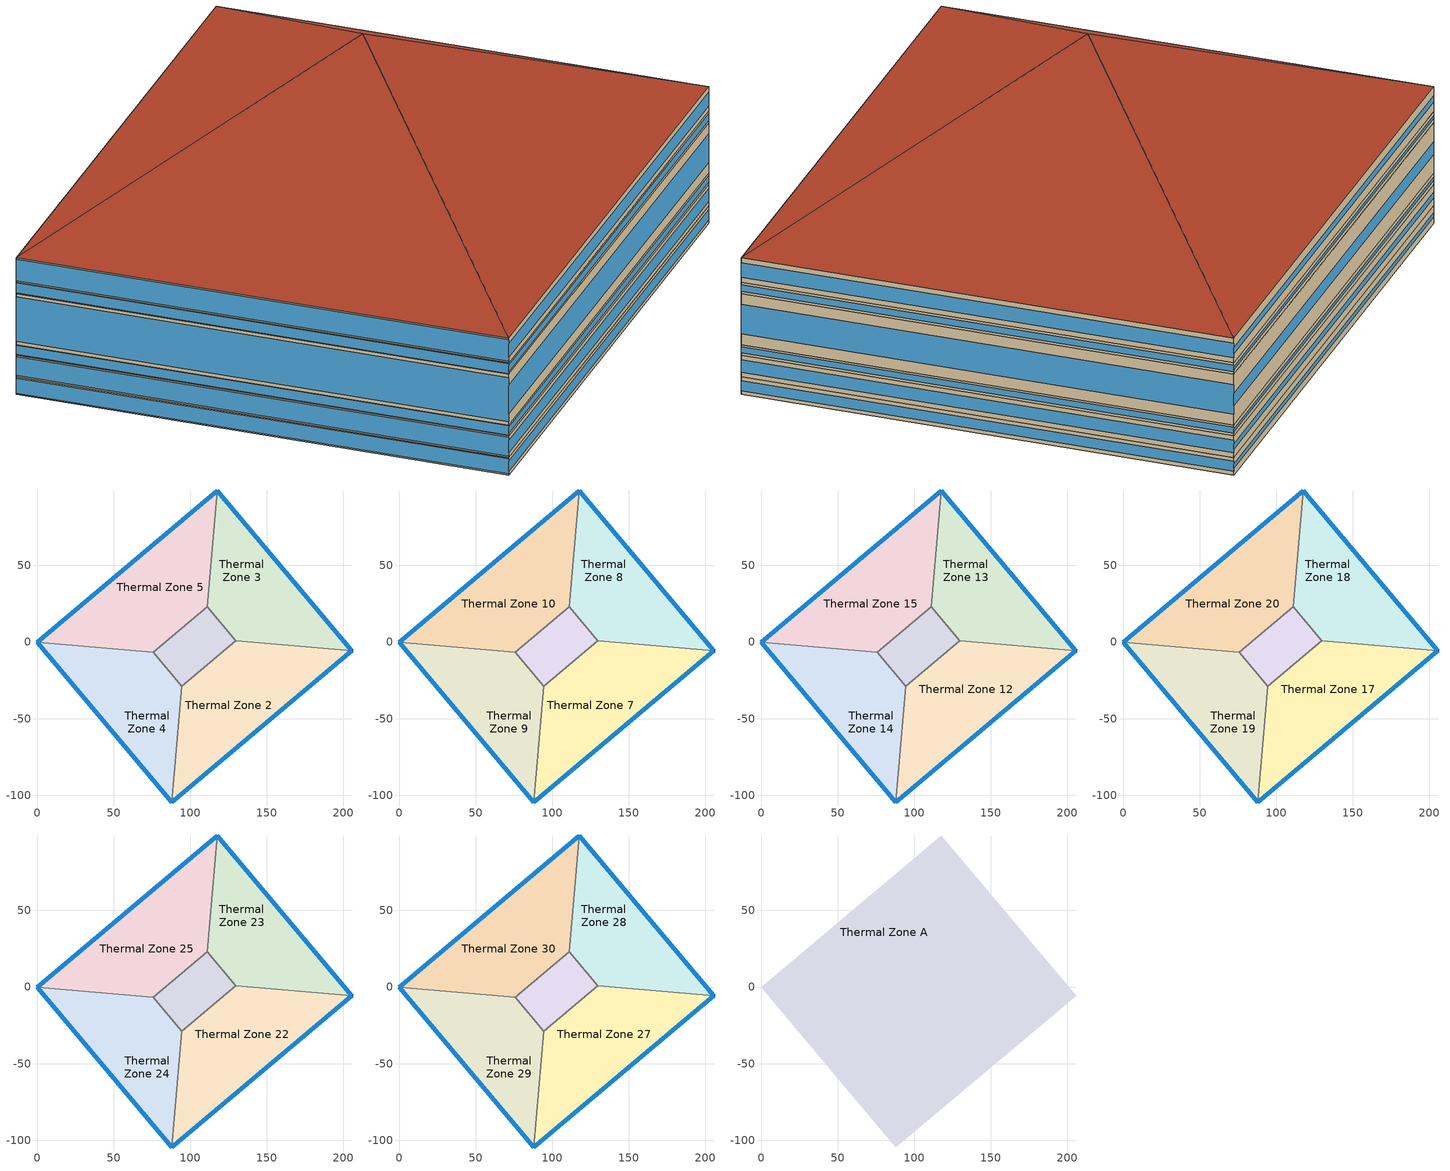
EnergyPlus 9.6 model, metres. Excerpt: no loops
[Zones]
Thermal Zone 1
 floor ground (ExtSlabCarpet): 75.88,-6.64 111.12,22.93 129.68,0.81 94.44,-28.76 z0
 wall to Thermal Zone 5 (Interior Wall): 111.12,22.93 75.88,-6.64 z0:5.11
 wall to Thermal Zone 3 (Interior Wall): 129.68,0.81 111.12,22.93 z0:5.11
 wall to Thermal Zone 2 (Interior Wall): 94.44,-28.76 129.68,0.81 z0:5.11
 wall to Thermal Zone 4 (Interior Wall): 75.88,-6.64 94.44,-28.76 z0:5.11
Thermal Zone 2
 floor ground (ExtSlabCarpet): 94.44,-28.76 129.68,0.81 205.56,-5.83 87.8,-104.64 z0
 wall outside (Ext Wall): 87.8,-104.64 205.56,-5.83 z0:5.11
 wall to Thermal Zone 4 (Interior Wall): 94.44,-28.76 87.8,-104.64 z0:5.11
 wall to Thermal Zone 3 (Interior Wall): 205.56,-5.83 129.68,0.81 z0:5.11
 window (Ext Window): 87.81,-104.64 205.55,-5.84 z1.12:3.99
Thermal Zone 3
 floor ground (ExtSlabCarpet): 111.12,22.93 117.76,98.81 205.56,-5.83 129.68,0.81 z0
 wall outside (Ext Wall): 205.56,-5.83 117.76,98.81 z0:5.11
 wall to Thermal Zone 5 (Interior Wall): 117.76,98.81 111.12,22.93 z0:5.11
 window (Ext Window): 205.55,-5.82 117.76,98.8 z1.07:4.04
Thermal Zone 4
 floor ground (ExtSlabCarpet): 94.44,-28.76 87.8,-104.64 0,0 75.88,-6.64 z0
 wall outside (Ext Wall): 0,0 87.8,-104.64 z0:5.11
 wall to Thermal Zone 5 (Interior Wall): 75.88,-6.64 0,0 z0:5.11
 window (Ext Window): 0.01,-0.01 87.8,-104.63 z0.33:4.78
Thermal Zone 5
 floor ground (ExtSlabCarpet): 117.76,98.81 111.12,22.93 75.88,-6.64 0,0 z0
 wall outside (Ext Wall): 117.76,98.81 0,0 z0:5.11
 window (Ext Window): 117.75,98.8 0.01,0.01 z1.94:3.17
Thermal Zone 6
 floor to Thermal Zone 1 (Interior Floor): 75.88,-6.64 111.12,22.93 129.68,0.81 94.44,-28.76 z5.11
 wall to Thermal Zone 10 (Interior Wall): 111.12,22.93 75.88,-6.64 z5.11:11.5
 wall to Thermal Zone 8 (Interior Wall): 129.68,0.81 111.12,22.93 z5.11:11.5
 wall to Thermal Zone 7 (Interior Wall): 94.44,-28.76 129.68,0.81 z5.11:11.5
 wall to Thermal Zone 9 (Interior Wall): 75.88,-6.64 94.44,-28.76 z5.11:11.5
Thermal Zone 7
 floor to Thermal Zone 2 (Interior Floor): 94.44,-28.76 129.68,0.81 205.56,-5.83 87.8,-104.64 z5.11
 wall outside (Ext Wall): 87.8,-104.64 205.56,-5.83 z5.11:11.5
 wall to Thermal Zone 9 (Interior Wall): 94.44,-28.76 87.8,-104.64 z5.11:11.5
 wall to Thermal Zone 8 (Interior Wall): 205.56,-5.83 129.68,0.81 z5.11:11.5
 window (Ext Window): 87.81,-104.64 205.55,-5.84 z6.52:10.09
Thermal Zone 8
 floor to Thermal Zone 3 (Interior Floor): 111.12,22.93 117.76,98.81 205.56,-5.83 129.68,0.81 z5.11
 wall outside (Ext Wall): 205.56,-5.83 117.76,98.81 z5.11:11.5
 wall to Thermal Zone 10 (Interior Wall): 117.76,98.81 111.12,22.93 z5.11:11.5
 window (Ext Window): 205.55,-5.82 117.76,98.8 z6.45:10.16
Thermal Zone 9
 floor to Thermal Zone 4 (Interior Floor): 94.44,-28.76 87.8,-104.64 0,0 75.88,-6.64 z5.11
 wall outside (Ext Wall): 0,0 87.8,-104.64 z5.11:11.5
 wall to Thermal Zone 10 (Interior Wall): 75.88,-6.64 0,0 z5.11:11.5
 window (Ext Window): 0.01,-0.01 87.8,-104.63 z5.53:11.08
Thermal Zone 10
 floor to Thermal Zone 5 (Interior Floor): 117.76,98.81 111.12,22.93 75.88,-6.64 0,0 z5.11
 wall outside (Ext Wall): 117.76,98.81 0,0 z5.11:11.5
 window (Ext Window): 117.75,98.8 0.01,0.01 z7.54:9.07
Thermal Zone 11
 floor to Thermal Zone 6 (Interior Floor): 75.88,-6.64 111.12,22.93 129.68,0.81 94.44,-28.76 z11.5
 wall to Thermal Zone 15 (Interior Wall): 111.12,22.93 75.88,-6.64 z11.5:14.59
 wall to Thermal Zone 13 (Interior Wall): 129.68,0.81 111.12,22.93 z11.5:14.59
 wall to Thermal Zone 12 (Interior Wall): 94.44,-28.76 129.68,0.81 z11.5:14.59
 wall to Thermal Zone 14 (Interior Wall): 75.88,-6.64 94.44,-28.76 z11.5:14.59
Thermal Zone 12
 floor to Thermal Zone 7 (Interior Floor): 94.44,-28.76 129.68,0.81 205.56,-5.83 87.8,-104.64 z11.5
 wall outside (Ext Wall): 87.8,-104.64 205.56,-5.83 z11.5:14.59
 wall to Thermal Zone 14 (Interior Wall): 94.44,-28.76 87.8,-104.64 z11.5:14.59
 wall to Thermal Zone 13 (Interior Wall): 205.56,-5.83 129.68,0.81 z11.5:14.59
 window (Ext Window): 87.81,-104.64 205.55,-5.84 z12.18:13.91
Thermal Zone 13
 floor to Thermal Zone 8 (Interior Floor): 111.12,22.93 117.76,98.81 205.56,-5.83 129.68,0.81 z11.5
 wall outside (Ext Wall): 205.56,-5.83 117.76,98.81 z11.5:14.59
 wall to Thermal Zone 15 (Interior Wall): 117.76,98.81 111.12,22.93 z11.5:14.59
 window (Ext Window): 205.55,-5.82 117.76,98.8 z12.15:13.94
Thermal Zone 14
 floor to Thermal Zone 9 (Interior Floor): 94.44,-28.76 87.8,-104.64 0,0 75.88,-6.64 z11.5
 wall outside (Ext Wall): 0,0 87.8,-104.64 z11.5:14.59
 wall to Thermal Zone 15 (Interior Wall): 75.88,-6.64 0,0 z11.5:14.59
 window (Ext Window): 0.01,-0.01 87.8,-104.63 z11.7:14.39
Thermal Zone 15
 floor to Thermal Zone 10 (Interior Floor): 117.76,98.81 111.12,22.93 75.88,-6.64 0,0 z11.5
 wall outside (Ext Wall): 117.76,98.81 0,0 z11.5:14.59
 window (Ext Window): 117.75,98.8 0.01,0.01 z12.67:13.42
Thermal Zone 16
 floor to Thermal Zone 11 (Interior Floor): 75.88,-6.64 111.12,22.93 129.68,0.81 94.44,-28.76 z14.59
 wall to Thermal Zone 20 (Interior Wall): 111.12,22.93 75.88,-6.64 z14.59:29.49
 wall to Thermal Zone 18 (Interior Wall): 129.68,0.81 111.12,22.93 z14.59:29.49
 wall to Thermal Zone 17 (Interior Wall): 94.44,-28.76 129.68,0.81 z14.59:29.49
 wall to Thermal Zone 19 (Interior Wall): 75.88,-6.64 94.44,-28.76 z14.59:29.49
Thermal Zone 17
 floor to Thermal Zone 12 (Interior Floor): 94.44,-28.76 129.68,0.81 205.56,-5.83 87.8,-104.64 z14.59
 wall outside (Ext Wall): 87.8,-104.64 205.56,-5.83 z14.59:29.49
 wall to Thermal Zone 19 (Interior Wall): 94.44,-28.76 87.8,-104.64 z14.59:29.49
 wall to Thermal Zone 18 (Interior Wall): 205.56,-5.83 129.68,0.81 z14.59:29.49
 window (Ext Window): 87.81,-104.64 205.55,-5.84 z17.87:26.21
Thermal Zone 18
 floor to Thermal Zone 13 (Interior Floor): 111.12,22.93 117.76,98.81 205.56,-5.83 129.68,0.81 z14.59
 wall outside (Ext Wall): 205.56,-5.83 117.76,98.81 z14.59:29.49
 wall to Thermal Zone 20 (Interior Wall): 117.76,98.81 111.12,22.93 z14.59:29.49
 window (Ext Window): 205.55,-5.82 117.76,98.8 z17.72:26.36
Thermal Zone 19
 floor to Thermal Zone 14 (Interior Floor): 94.44,-28.76 87.8,-104.64 0,0 75.88,-6.64 z14.59
 wall outside (Ext Wall): 0,0 87.8,-104.64 z14.59:29.49
 wall to Thermal Zone 20 (Interior Wall): 75.88,-6.64 0,0 z14.59:29.49
 window (Ext Window): 0.01,-0.01 87.8,-104.63 z15.56:28.52
Thermal Zone 20
 floor to Thermal Zone 15 (Interior Floor): 117.76,98.81 111.12,22.93 75.88,-6.64 0,0 z14.59
 wall outside (Ext Wall): 117.76,98.81 0,0 z14.59:29.49
 window (Ext Window): 117.75,98.8 0.01,0.01 z20.25:23.83
Thermal Zone 21
 floor to Thermal Zone 16 (Interior Floor): 75.88,-6.64 111.12,22.93 129.68,0.81 94.44,-28.76 z29.49
 wall to Thermal Zone 25 (Interior Wall): 111.12,22.93 75.88,-6.64 z29.49:32.83
 wall to Thermal Zone 23 (Interior Wall): 129.68,0.81 111.12,22.93 z29.49:32.83
 wall to Thermal Zone 22 (Interior Wall): 94.44,-28.76 129.68,0.81 z29.49:32.83
 wall to Thermal Zone 24 (Interior Wall): 75.88,-6.64 94.44,-28.76 z29.49:32.83
Thermal Zone 22
 floor to Thermal Zone 17 (Interior Floor): 94.44,-28.76 129.68,0.81 205.56,-5.83 87.8,-104.64 z29.49
 wall outside (Ext Wall): 87.8,-104.64 205.56,-5.83 z29.49:32.83
 wall to Thermal Zone 24 (Interior Wall): 94.44,-28.76 87.8,-104.64 z29.49:32.83
 wall to Thermal Zone 23 (Interior Wall): 205.56,-5.83 129.68,0.81 z29.49:32.83
 window (Ext Window): 87.81,-104.64 205.55,-5.84 z30.22:32.1
Thermal Zone 23
 floor to Thermal Zone 18 (Interior Floor): 111.12,22.93 117.76,98.81 205.56,-5.83 129.68,0.81 z29.49
 wall outside (Ext Wall): 205.56,-5.83 117.76,98.81 z29.49:32.83
 wall to Thermal Zone 25 (Interior Wall): 117.76,98.81 111.12,22.93 z29.49:32.83
 window (Ext Window): 205.55,-5.82 117.76,98.8 z30.19:32.13
Thermal Zone 24
 floor to Thermal Zone 19 (Interior Floor): 94.44,-28.76 87.8,-104.64 0,0 75.88,-6.64 z29.49
 wall outside (Ext Wall): 0,0 87.8,-104.64 z29.49:32.83
 wall to Thermal Zone 25 (Interior Wall): 75.88,-6.64 0,0 z29.49:32.83
 window (Ext Window): 0.01,-0.01 87.8,-104.63 z29.71:32.61
Thermal Zone 25
 floor to Thermal Zone 20 (Interior Floor): 117.76,98.81 111.12,22.93 75.88,-6.64 0,0 z29.49
 wall outside (Ext Wall): 117.76,98.81 0,0 z29.49:32.83
 window (Ext Window): 117.75,98.8 0.01,0.01 z30.76:31.56
Thermal Zone 26
 floor to Thermal Zone 21 (Interior Floor): 75.88,-6.64 111.12,22.93 129.68,0.81 94.44,-28.76 z32.83
 wall to Thermal Zone 30 (Interior Wall): 111.12,22.93 75.88,-6.64 z32.83:40.01
 wall to Thermal Zone 28 (Interior Wall): 129.68,0.81 111.12,22.93 z32.83:40.01
 wall to Thermal Zone 27 (Interior Wall): 94.44,-28.76 129.68,0.81 z32.83:40.01
 wall to Thermal Zone 29 (Interior Wall): 75.88,-6.64 94.44,-28.76 z32.83:40.01
Thermal Zone 27
 floor to Thermal Zone 22 (Interior Floor): 94.44,-28.76 129.68,0.81 205.56,-5.83 87.8,-104.64 z32.83
 wall outside (Ext Wall): 87.8,-104.64 205.56,-5.83 z32.83:40.01
 wall to Thermal Zone 29 (Interior Wall): 94.44,-28.76 87.8,-104.64 z32.83:40.01
 wall to Thermal Zone 28 (Interior Wall): 205.56,-5.83 129.68,0.81 z32.83:40.01
 window (Ext Window): 87.81,-104.64 205.55,-5.84 z34.41:38.43
Thermal Zone 28
 floor to Thermal Zone 23 (Interior Floor): 111.12,22.93 117.76,98.81 205.56,-5.83 129.68,0.81 z32.83
 wall outside (Ext Wall): 205.56,-5.83 117.76,98.81 z32.83:40.01
 wall to Thermal Zone 30 (Interior Wall): 117.76,98.81 111.12,22.93 z32.83:40.01
 window (Ext Window): 205.55,-5.82 117.76,98.8 z34.34:38.5
Thermal Zone 29
 floor to Thermal Zone 24 (Interior Floor): 94.44,-28.76 87.8,-104.64 0,0 75.88,-6.64 z32.83
 wall outside (Ext Wall): 0,0 87.8,-104.64 z32.83:40.01
 wall to Thermal Zone 30 (Interior Wall): 75.88,-6.64 0,0 z32.83:40.01
 window (Ext Window): 0.01,-0.01 87.8,-104.63 z33.3:39.54
Thermal Zone 30
 floor to Thermal Zone 25 (Interior Floor): 117.76,98.81 111.12,22.93 75.88,-6.64 0,0 z32.83
 wall outside (Ext Wall): 117.76,98.81 0,0 z32.83:40.01
 window (Ext Window): 117.75,98.8 0.01,0.01 z35.56:37.28
Thermal Zone A
 floor to Thermal Zone 26 (Interior Floor): 75.88,-6.64 111.12,22.93 129.68,0.81 94.44,-28.76 z40.01
 floor to Thermal Zone 27 (Interior Floor): 94.44,-28.76 129.68,0.81 205.56,-5.83 87.8,-104.64 z40.01
 floor to Thermal Zone 28 (Interior Floor): 111.12,22.93 117.76,98.81 205.56,-5.83 129.68,0.81 z40.01
 floor to Thermal Zone 29 (Interior Floor): 94.44,-28.76 87.8,-104.64 0,0 75.88,-6.64 z40.01
 floor to Thermal Zone 30 (Interior Floor): 117.76,98.81 111.12,22.93 75.88,-6.64 0,0 z40.01
 roof outside (Ext Roof): 205.56,-5.83,40.01 117.76,98.81,40.01 102.78,-2.92,80.6; 0,0,40.01 87.8,-104.64,40.01 102.78,-2.92,80.6; 117.76,98.81,40.01 0,0,40.01 102.78,-2.92,80.6; 87.8,-104.64,40.01 205.56,-5.83,40.01 102.78,-2.92,80.6
[Building]
Building 1: North Axis {deg}=-0
[Site:Location]
Washington Dc Dulles IntL Ar: Latitude {deg}=38.98; Longitude {deg}=-77.47; Time Zone {hr}=-5; Elevation {m}=82
[SizingPeriod:DesignDay] Day of Month=21; Dry-Bulb Temperature Range Modifier Type=DefaultMultipliers; Barometric Pressure {Pa}=86790; Rain Indicator=No; Snow Indicator=No; Daylight Saving Time Indicator=No; Begin Environment Reset Mode=FullResetAtBeginEnvironment
Name | Month | Day Type | Maximum Dry-Bulb Temperature {C} | Daily Dry-Bulb Temperature Range {deltaC} | Humidity Condition Type | Wetbulb or DewPoint at Maximum Dry-Bulb {C} | Wind Speed {m/s} | Wind Direction {deg} | Solar Model Indicator | ASHRAE Clear Sky Optical Depth for Beam Irradiance (taub) | ASHRAE Clear Sky Optical Depth for Diffuse Irradiance (taud) | Enthalpy at Maximum Dry-Bulb {J/kg} | Sky Clearness
SALT-LAKE-CITY-IAP Ann Clg .4% Condns DB=>MWB | 7 | SummerDesignDay | 36.5 | 14.4 | Wetbulb | 17.1 | 5 | 340 | ASHRAETau | 0.339 | 2.366
SALT-LAKE-CITY-IAP Ann Clg .4% Condns DP=>MDB | 7 | SummerDesignDay | 22.5 | 14.4 | Dewpoint | 15.6 | 5 | 340 | ASHRAETau | 0.339 | 2.366
SALT-LAKE-CITY-IAP Ann Clg .4% Condns Enth=>MDB | 7 | SummerDesignDay | 30.8 | 14.4 | Enthalpy |  | 5 | 340 | ASHRAETau | 0.339 | 2.366 | 59300
SALT-LAKE-CITY-IAP Ann Clg .4% Condns WB=>MDB | 7 | SummerDesignDay | 31.2 | 14.4 | Wetbulb | 19 | 5 | 340 | ASHRAETau | 0.339 | 2.366
SALT-LAKE-CITY-IAP Ann Htg 99.6% Condns DB | 1 | WinterDesignDay | -12.4 | 0 | Wetbulb | -12.4 | 2.6 | 140 | ASHRAEClearSky |  |  |  | 0
SALT-LAKE-CITY-IAP Ann Htg Wind 99.6% Condns WS=>MCDB | 1 | WinterDesignDay | 6.8 | 0 | Wetbulb | 6.8 | 12.4 | 140 | ASHRAEClearSky |  |  |  | 0
SALT-LAKE-CITY-IAP Ann Hum_n 99.6% Condns DP=>MCDB | 1 | WinterDesignDay | -10.7 | 0 | Dewpoint | -16.2 | 2.6 | 140 | ASHRAEClearSky |  |  |  | 0
[Material] Thermal Absorptance=0.9
Name | Roughness | Thickness m | Conductivity W/m-K | Density kg/m3 | Specific Heat J/kg-K | Solar Absorptance | Visible Absorptance
wall concrete | MediumRough | 0.398 | 0.5 | 2243 | 837 | 0.65 | 0.65
roof concrete | MediumRough | 0.401 | 0.5 | 2243 | 837 | 0.65 | 0.65
Wall Insulation [37] | MediumRough | 0.0681 | 0.0432 | 91 | 837 | 0.5 | 0.5
Roof Insulation [25] | MediumRough | 0.263 | 0.049 | 265 | 836.8 | 0.7 | 0.7
F16 Acoustic tile | MediumSmooth | 0.0191 | 0.06 | 368 | 590 | 0.3 | 0.3
M11 100mm lightweight concrete | MediumRough | 0.1016 | 0.53 | 1280 | 840 | 0.5 | 0.5
MAT-CC05 4 HW CONCRETE | Rough | 0.1016 | 1.311 | 2240 | 836.8 | 0.85 | 0.85
G01a 19mm gypsum board | MediumSmooth | 0.019 | 0.16 | 800 | 1090 | 0.4 | 0.4
[Material:AirGap]
Name | Thermal Resistance m2-K/W
F04 Wall air space resistance | 0.15
F05 Ceiling air space resistance | 0.18
[Material:NoMass]
CP02 CARPET PAD: Roughness=Smooth; Thermal Resistance m2-K/W=0.1; Thermal Absorptance=0.9; Solar Absorptance=0.8; Visible Absorptance=0.8
[WindowMaterial:SimpleGlazingSystem]
Window Material Simple Glazing System: U-Factor W/m2-K=1.51; Solar Heat Gain Coefficient=0.25
[Construction]
Ext Roof: roof concrete, Roof Insulation [25]
Ext Wall: wall concrete, Wall Insulation [37]
Ext Window: Window Material Simple Glazing System
ExtSlabCarpet: MAT-CC05 4 HW CONCRETE, CP02 CARPET PAD
Interior Floor: F16 Acoustic tile, F05 Ceiling air space resistance, M11 100mm lightweight concrete
Interior Wall: G01a 19mm gypsum board, F04 Wall air space resistance, G01a 19mm gypsum board
[Zone]
Thermal Zone 1; Thermal Zone 2; Thermal Zone 3; Thermal Zone 4; Thermal Zone 5: 50, 0, 0, 0, , 1, , , , , , Yes
Thermal Zone 6; Thermal Zone 7; Thermal Zone 8; Thermal Zone 9; Thermal Zone 10: 50, 0, 0, 5.11, , 1, , , , , , Yes
Thermal Zone 11; Thermal Zone 12; Thermal Zone 13; Thermal Zone 14; Thermal Zone 15: 50, 0, 0, 11.5, , 1, , , , , , Yes
Thermal Zone 16; Thermal Zone 17; Thermal Zone 18; Thermal Zone 19; Thermal Zone 20: 50, 0, 0, 14.59, , 1, , , , , , Yes
Thermal Zone 21; Thermal Zone 22; Thermal Zone 23; Thermal Zone 24; Thermal Zone 25: 50, 0, 0, 29.49, , 1, , , , , , Yes
Thermal Zone 26; Thermal Zone 27; Thermal Zone 28; Thermal Zone 29; Thermal Zone 30: 50, 0, 0, 32.83, , 1, , , , , , Yes
Thermal Zone A: 50, 0, 0, 40.01, , 1, , , , , , No
[AvailabilityManager:Scheduled] Schedule=Always On Discrete
Packaged Rooftop Air Conditioner 1 Availability Manager; Air Loop HVAC Outdoor Air System 1 Availability Manager; Packaged Rooftop Air Conditioner 2 Availability Manager; Air Loop HVAC Outdoor Air System 2 Availability Manager; Packaged Rooftop Air Conditioner 3 Availability Manager; Air Loop HVAC Outdoor Air System 3 Availability Manager; Packaged Rooftop Air Conditioner 4 Availability Manager; Air Loop HVAC Outdoor Air System 4 Availability Manager
[Schedule:Constant]
Always On Discrete: Hourly Value=1
